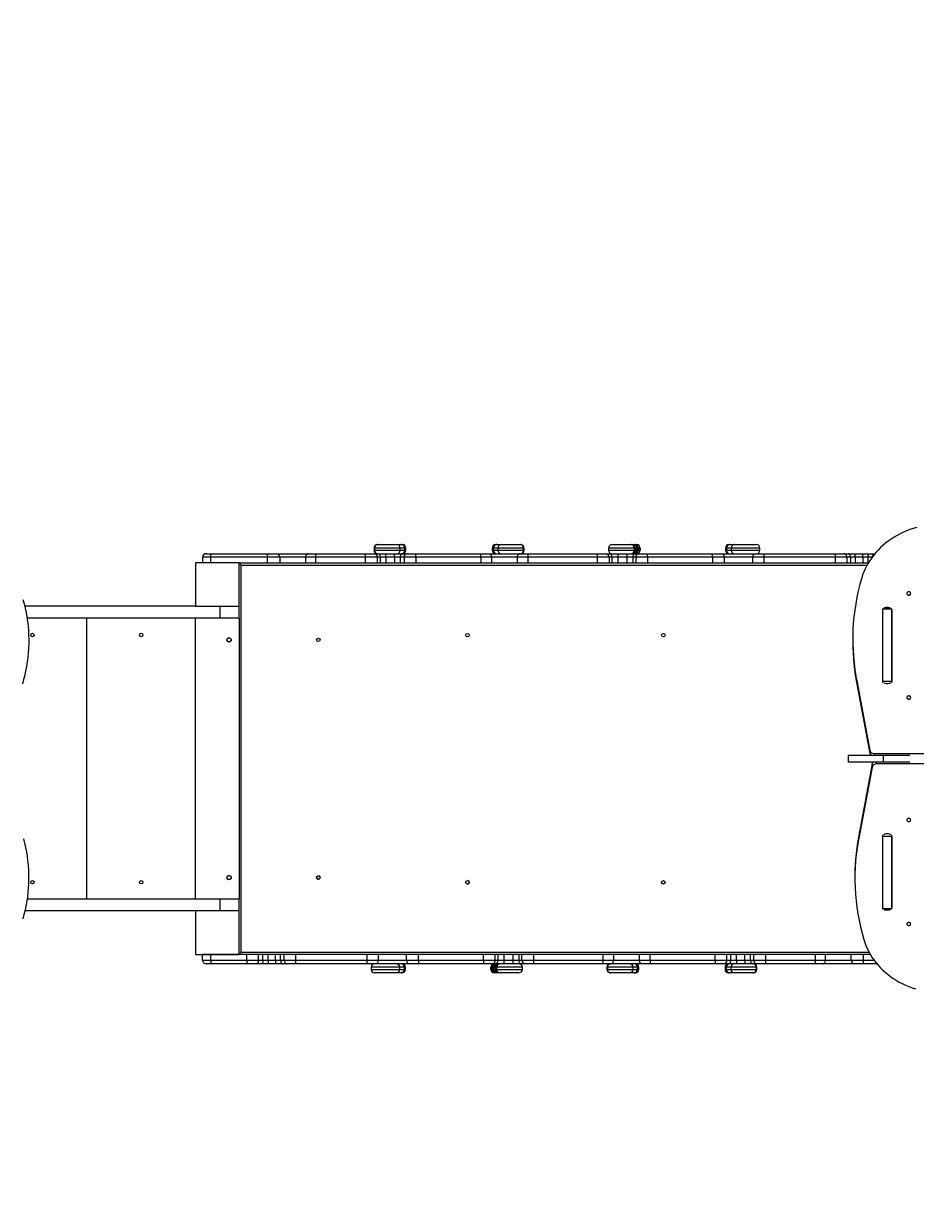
# Model space of a CAD drawing. Header units: millimetres. Extents: x -5586 to 6141, y -6299 to 6900.
# Drawn here: x 974 to 3023, y -634 to 2072 of the extents above; entities that cross this region are included whole.
import ezdxf

# ---------------------------------------------------------------- set-up
doc = ezdxf.new("R2010")
doc.units = ezdxf.units.MM
for name, color, linetype in [('DIKOM_ОБЪЕКТ', 7, 'Continuous'), ('DIKOM_РАЗМЕР_ЗОНА', 7, 'Continuous'), ('DIKOM_РАЗМЕР_ОБЪЕКТА', 7, 'Continuous')]:
    doc.layers.add(name, color=color, linetype=linetype)
doc.styles.add('style1', font='arial.ttf', dxfattribs={"width": 0.8})
doc.dimstyles.new('1-50', dxfattribs={"dimtxt": 300, "dimasz": 200, "dimexe": 100, "dimexo": 0, "dimgap": 100, "dimtad": 1, "dimtxsty": 'style1', "dimcen": 200, "dimclrd": 7, "dimclre": 7, "dimclrt": 7, "dimadec": 1, "dimazin": 2, "dimtfac": 1, "dimtmove": 0, "dimatfit": 2, "dimfxl": 0, "dimlwd": 25, "dimlwe": 18, "dimarcsym": 0})

# ---------------------------------------------------------------- blocks, each defined once
blk = doc.blocks.new('*D10')
at = {"layer": 'Defpoints', "color": 0, "transparency": 16777216}
for p in [(-4111.8, 3.2), (3830.2, 3.2), (3830.2, -4360.6)]:
    blk.add_point(p, dxfattribs=at)
at = {"layer": 'DIKOM_РАЗМЕР_ОБЪЕКТА', "color": 7, "lineweight": 18, "transparency": 16777216}
for p, q in [((-4111.8, 3.2), (-4111.8, -4460.6)), ((3830.2, 3.2), (3830.2, -4460.6))]:
    blk.add_line(p, q, dxfattribs=at)
at = {"layer": 'DIKOM_РАЗМЕР_ОБЪЕКТА', "color": 7, "lineweight": 25, "transparency": 16777216}
blk.add_line((-3911.8, -4360.6), (3630.2, -4360.6), dxfattribs=at)
at = {"layer": 'DIKOM_РАЗМЕР_ОБЪЕКТА', "color": 7, "transparency": 16777216}
for points in [[(-3911.8, -4327.3), (-3911.8, -4394), (-4111.8, -4360.6)], [(3630.2, -4327.3), (3630.2, -4394), (3830.2, -4360.6)]]:
    blk.add_solid(points, dxfattribs=at)
at = {"layer": 'DIKOM_РАЗМЕР_ОБЪЕКТА', "color": 7, "transparency": 16777216, "insert": (-132, -4107.4), "char_height": 300, "attachment_point": 5, "style": 'style1'}
blk.add_mtext('8000', dxfattribs=at)
blk = doc.blocks.new('*D11')
at = {"layer": 'Defpoints', "color": 0, "transparency": 16777216}
for p in [(3404.2, 5400.3), (172.9, -3239), (4643.4, -3239)]:
    blk.add_point(p, dxfattribs=at)
at = {"layer": 'DIKOM_РАЗМЕР_ОБЪЕКТА', "color": 7, "lineweight": 18, "transparency": 16777216}
for p, q in [((3404.2, 5400.3), (4743.4, 5400.3)), ((172.9, -3239), (4743.4, -3239))]:
    blk.add_line(p, q, dxfattribs=at)
at = {"layer": 'DIKOM_РАЗМЕР_ОБЪЕКТА', "color": 7, "lineweight": 25, "transparency": 16777216}
blk.add_line((4643.4, 5200.3), (4643.4, -3039), dxfattribs=at)
at = {"layer": 'DIKOM_РАЗМЕР_ОБЪЕКТА', "color": 7, "transparency": 16777216}
for points in [[(4610.1, 5200.3), (4676.7, 5200.3), (4643.4, 5400.3)], [(4610.1, -3039), (4676.7, -3039), (4643.4, -3239)]]:
    blk.add_solid(points, dxfattribs=at)
at = {"layer": 'DIKOM_РАЗМЕР_ОБЪЕКТА', "color": 7, "transparency": 16777216, "insert": (4390.2, 1623.5), "char_height": 300, "attachment_point": 5, "rotation": 90, "style": 'style1'}
blk.add_mtext('8700', dxfattribs=at)
blk = doc.blocks.new('*D12')
at = {"layer": 'Defpoints', "color": 0, "transparency": 16777216}
for p in [(2508.4, 6900.3), (86.4, -5236.5), (6041.4, -5236.5)]:
    blk.add_point(p, dxfattribs=at)
at = {"layer": 'DIKOM_РАЗМЕР_ЗОНА', "color": 7, "lineweight": 18, "transparency": 16777216}
for p, q in [((2508.4, 6900.3), (6141.4, 6900.3)), ((86.4, -5236.5), (6141.4, -5236.5))]:
    blk.add_line(p, q, dxfattribs=at)
at = {"layer": 'DIKOM_РАЗМЕР_ЗОНА', "color": 7, "lineweight": 25, "transparency": 16777216}
blk.add_line((6041.4, 6700.3), (6041.4, -5036.5), dxfattribs=at)
at = {"layer": 'DIKOM_РАЗМЕР_ЗОНА', "color": 7, "transparency": 16777216}
for points in [[(6008.1, 6700.3), (6074.7, 6700.3), (6041.4, 6900.3)], [(6008.1, -5036.5), (6074.7, -5036.5), (6041.4, -5236.5)]]:
    blk.add_solid(points, dxfattribs=at)
at = {"layer": 'DIKOM_РАЗМЕР_ЗОНА', "color": 7, "transparency": 16777216, "insert": (5788.2, 1525.5), "char_height": 300, "attachment_point": 5, "rotation": 90, "style": 'style1'}
blk.add_mtext('12200', dxfattribs=at)
blk = doc.blocks.new('*D13')
at = {"layer": 'Defpoints', "color": 0, "transparency": 16777216}
for p in [(-5585.6, -148.5), (5332.6, -2578.3), (5332.6, -6199)]:
    blk.add_point(p, dxfattribs=at)
at = {"layer": 'DIKOM_РАЗМЕР_ЗОНА', "color": 7, "lineweight": 18, "transparency": 16777216}
for p, q in [((-5585.6, -148.5), (-5585.6, -6299)), ((5332.6, -2578.3), (5332.6, -6299))]:
    blk.add_line(p, q, dxfattribs=at)
at = {"layer": 'DIKOM_РАЗМЕР_ЗОНА', "color": 7, "lineweight": 25, "transparency": 16777216}
blk.add_line((-5385.6, -6199), (5132.6, -6199), dxfattribs=at)
at = {"layer": 'DIKOM_РАЗМЕР_ЗОНА', "color": 7, "transparency": 16777216}
for points in [[(-5385.6, -6165.6), (-5385.6, -6232.3), (-5585.6, -6199)], [(5132.6, -6165.6), (5132.6, -6232.3), (5332.6, -6199)]]:
    blk.add_solid(points, dxfattribs=at)
at = {"layer": 'DIKOM_РАЗМЕР_ЗОНА', "color": 7, "transparency": 16777216, "insert": (160.9, -5945.8), "char_height": 300, "attachment_point": 5, "style": 'style1'}
blk.add_mtext('11000', dxfattribs=at)

msp = doc.modelspace()

# ---------------------------------------------------------------- linework, layer by layer
at = {"layer": 'DIKOM_ОБЪЕКТ', "color": 7, "linetype": 'Continuous', "lineweight": 15}
for p, q in [((1779.259, 866.777), (1779.259, 861.777)), ((1780.351, 866.777), (1779.259, 866.777)), ((1780.308, 866.777), (1780.308, 861.777)), ((1839.29, 866.777), (1780.308, 866.777)), ((1787.259, 874.777), (1788.06, 874.777)), ((1788.06, 874.777), (1788.308, 874.777)), ((1788.308, 874.777), (1831.295, 874.777)), ((1831.295, 874.777), (1841.743, 874.777)), ((1839.29, 861.777), (1839.29, 866.777)), ((1849.738, 866.777), (1839.29, 866.777)), ((1841.743, 874.777), (1841.756, 874.777)), ((1841.743, 874.777), (1842.509, 874.777)), ((1842.509, 874.777), (1843.392, 874.777)), ((1843.392, 874.777), (1844.557, 874.777)), ((1844.557, 874.777), (1844.572, 874.777)), ((1849.738, 861.777), (1849.738, 866.777)), ((1849.756, 866.777), (1849.738, 866.777)), ((1849.756, 861.777), (1849.756, 866.777)), ((1850.184, 866.777), (1849.756, 866.777)), ((1850.184, 861.777), (1850.184, 866.777)), ((1851.387, 866.777), (1850.184, 866.777)), ((1851.387, 861.777), (1851.387, 866.777)), ((1852.552, 866.777), (1851.387, 866.777)), ((1852.552, 861.777), (1852.552, 866.777)), ((1852.572, 866.777), (1852.552, 866.777)), ((1852.572, 861.777), (1852.572, 866.777)), ((2050.634, 866.777), (2050.634, 861.777)), ((2050.654, 866.777), (2050.634, 866.777)), ((2051.819, 866.777), (2050.654, 866.777)), ((2050.654, 866.777), (2050.654, 861.777)), ((2053.022, 866.777), (2051.819, 866.777)), ((2051.819, 866.777), (2051.819, 861.777)), ((2053.022, 866.777), (2053.022, 861.777)), ((2053.45, 866.777), (2053.022, 866.777)), ((2053.45, 866.777), (2053.45, 861.777)), ((2053.468, 866.777), (2053.45, 866.777)), ((2063.916, 866.777), (2053.468, 866.777)), ((2053.468, 866.777), (2053.468, 861.777)), ((2058.634, 874.777), (2058.649, 874.777)), ((2058.649, 874.777), (2059.814, 874.777)), ((2059.814, 874.777), (2060.697, 874.777)), ((2060.697, 874.777), (2061.45, 874.777)), ((2061.45, 874.777), (2061.463, 874.777)), ((2061.463, 874.777), (2071.911, 874.777)), ((2063.916, 866.777), (2063.916, 861.777)), ((2122.898, 866.777), (2063.916, 866.777)), ((2071.911, 874.777), (2114.898, 874.777)), ((2114.898, 874.777), (2115.146, 874.777)), ((2115.146, 874.777), (2115.947, 874.777)), ((2123.947, 866.777), (2122.855, 866.777)), ((2122.898, 861.777), (2122.898, 866.777)), ((2123.947, 861.777), (2123.947, 866.777)), ((2318.244, 866.777), (2318.244, 861.777)), ((2377.239, 866.777), (2318.244, 866.777)), ((2326.244, 874.777), (2369.241, 874.777)), ((2369.241, 874.777), (2371.58, 874.777)), ((2371.58, 874.777), (2375.19, 874.777)), ((2375.19, 874.777), (2378.079, 874.777)), ((2377.239, 866.777), (2377.239, 861.777)), ((2379.579, 866.777), (2377.239, 866.777)), ((2378.079, 874.777), (2379.213, 874.777)), ((2379.213, 874.777), (2382.871, 874.777)), ((2379.579, 866.777), (2379.579, 861.777)), ((2382.776, 866.777), (2379.579, 866.777)), ((2382.776, 866.777), (2382.776, 861.777)), ((2385.665, 866.777), (2382.776, 866.777)), ((2382.871, 874.777), (2382.875, 874.777)), ((2385.665, 866.777), (2385.665, 861.777)), ((2387.212, 866.777), (2385.665, 866.777)), ((2387.212, 866.777), (2387.212, 861.777)), ((2390.87, 866.777), (2387.212, 866.777)), ((2390.87, 866.777), (2390.87, 861.777)), ((2390.875, 866.777), (2390.87, 866.777)), ((2390.875, 861.777), (2390.875, 866.777)), ((2587.028, 866.777), (2587.028, 861.777)), ((2587.068, 866.777), (2587.028, 866.777)), ((2587.068, 866.777), (2587.068, 861.777)), ((2588.955, 866.777), (2587.068, 866.777)), ((2588.955, 866.777), (2588.955, 861.777)), ((2588.996, 866.777), (2588.955, 866.777)), ((2599.965, 866.777), (2588.996, 866.777)), ((2588.996, 866.777), (2588.996, 861.777)), ((2595.027, 874.777), (2595.057, 874.777)), ((2595.057, 874.777), (2596.955, 874.777)), ((2596.955, 874.777), (2596.985, 874.777)), ((2596.985, 874.777), (2607.954, 874.777)), ((2599.965, 866.777), (2599.965, 861.777)), ((2665.92, 866.777), (2599.965, 866.777)), ((2607.954, 874.777), (2657.92, 874.777)), ((2665.92, 861.777), (2665.92, 866.777)), ((1403.648, 845.777), (1385.186, 845.777)), ((1385.186, 845.777), (1385.186, 833.011)), ((1393.186, 853.777), (1404.263, 853.777)), ((1534.033, 845.777), (1403.648, 845.777)), ((1403.648, 845.777), (1403.648, 833.011)), ((1404.263, 853.777), (1534.648, 853.777)), ((1562.483, 845.777), (1534.033, 845.777)), ((1534.033, 845.777), (1534.033, 832.777)), ((1534.648, 853.777), (1555.512, 853.777)), ((1555.512, 853.777), (1628.372, 853.777)), ((1562.483, 845.777), (1562.483, 832.777)), ((1621.788, 845.777), (1562.483, 845.777)), ((1644.975, 845.777), (1621.788, 845.777)), ((1621.788, 845.777), (1621.788, 832.777)), ((1628.372, 853.777), (1645.376, 853.777)), ((1758.789, 845.777), (1644.975, 845.777)), ((1644.975, 845.777), (1644.975, 832.777)), ((1645.376, 853.777), (1759.19, 853.777)), ((1786.606, 845.777), (1758.789, 845.777)), ((1758.789, 845.777), (1758.789, 832.777)), ((1759.19, 853.777), (1779.589, 853.777)), ((1779.259, 861.777), (1780.351, 861.777)), ((1779.589, 853.777), (1788.296, 853.777)), ((1780.308, 861.777), (1839.29, 861.777)), ((1786.606, 845.777), (1786.606, 832.777)), ((1793.693, 845.777), (1786.606, 845.777)), ((1788.296, 853.777), (1806.403, 853.777)), ((1793.693, 845.777), (1793.693, 832.777)), ((1806.626, 845.777), (1793.693, 845.777)), ((1806.403, 853.777), (1826.006, 853.777)), ((1806.626, 845.777), (1806.626, 832.777)), ((1826.23, 845.777), (1806.626, 845.777)), ((1826.006, 853.777), (1844.494, 853.777)), ((1839.436, 845.777), (1826.23, 845.777)), ((1826.23, 845.777), (1826.23, 832.777)), ((1839.29, 861.777), (1849.738, 861.777)), ((1848.174, 845.777), (1839.436, 845.777)), ((1839.436, 845.777), (1839.436, 832.777)), ((1844.494, 853.777), (1855.23, 853.777)), ((1875.491, 845.777), (1848.174, 845.777)), ((1848.174, 845.777), (1848.174, 832.777)), ((1849.738, 861.777), (1849.756, 861.777)), ((1849.756, 861.777), (1850.184, 861.777)), ((1850.184, 861.777), (1851.387, 861.777)), ((1851.387, 861.777), (1852.552, 861.777)), ((1852.552, 861.777), (1852.572, 861.777)), ((1855.23, 853.777), (1875.263, 853.777)), ((1875.263, 853.777), (2024.641, 853.777)), ((1875.491, 845.777), (1875.491, 832.777)), ((2024.87, 845.777), (1875.491, 845.777)), ((2024.641, 853.777), (2042.57, 853.777)), ((2024.87, 845.777), (2024.87, 832.777)), ((2049.318, 845.777), (2024.87, 845.777)), ((2042.57, 853.777), (2115.118, 853.777)), ((2049.318, 845.777), (2049.318, 832.777)), ((2108.369, 845.777), (2049.318, 845.777)), ((2050.634, 861.777), (2050.654, 861.777)), ((2050.654, 861.777), (2051.819, 861.777)), ((2051.819, 861.777), (2053.022, 861.777)), ((2053.022, 861.777), (2053.45, 861.777)), ((2053.45, 861.777), (2053.468, 861.777)), ((2053.468, 861.777), (2063.916, 861.777)), ((2063.916, 861.777), (2122.898, 861.777)), ((2132.865, 845.777), (2108.369, 845.777)), ((2108.369, 845.777), (2108.369, 832.777)), ((2115.118, 853.777), (2133.082, 853.777)), ((2122.855, 861.777), (2123.947, 861.777)), ((2292.241, 845.777), (2132.865, 845.777)), ((2132.865, 845.777), (2132.865, 832.777)), ((2133.082, 853.777), (2292.458, 853.777)), ((2319.295, 845.777), (2292.241, 845.777)), ((2292.241, 845.777), (2292.241, 832.777)), ((2292.458, 853.777), (2312.297, 853.777)), ((2312.297, 853.777), (2320.088, 853.777)), ((2318.244, 861.777), (2377.239, 861.777)), ((2319.295, 845.777), (2319.295, 832.777)), ((2325.636, 845.777), (2319.295, 845.777)), ((2320.088, 853.777), (2339.507, 853.777)), ((2325.636, 845.777), (2325.636, 832.777)), ((2339.507, 845.777), (2325.636, 845.777)), ((2339.507, 853.777), (2339.507, 845.777)), ((2339.507, 853.777), (2360.313, 853.777)), ((2339.507, 845.777), (2339.507, 832.777)), ((2360.313, 845.777), (2339.507, 845.777)), ((2360.313, 853.777), (2360.313, 845.777)), ((2360.313, 853.777), (2379.731, 853.777)), ((2374.183, 845.777), (2360.313, 845.777)), ((2360.313, 845.777), (2360.313, 832.777)), ((2380.518, 845.777), (2374.183, 845.777)), ((2374.183, 845.777), (2374.183, 832.777)), ((2377.239, 861.777), (2379.579, 861.777)), ((2379.579, 861.777), (2382.776, 861.777)), ((2379.731, 853.777), (2387.513, 853.777)), ((2407.557, 845.777), (2380.518, 845.777)), ((2380.518, 845.777), (2380.518, 832.777)), ((2382.776, 861.777), (2385.665, 861.777)), ((2385.665, 861.777), (2387.212, 861.777)), ((2387.212, 861.777), (2390.87, 861.777)), ((2387.513, 853.777), (2407.343, 853.777)), ((2390.87, 861.777), (2390.875, 861.777)), ((2407.343, 853.777), (2556.533, 853.777)), ((2407.557, 845.777), (2407.557, 832.777)), ((2556.747, 845.777), (2407.557, 845.777)), ((2556.533, 853.777), (2576.667, 853.777)), ((2556.747, 845.777), (2556.747, 832.777)), ((2584.203, 845.777), (2556.747, 845.777)), ((2576.667, 853.777), (2656.502, 853.777)), ((2584.203, 845.777), (2584.203, 832.777)), ((2649.185, 845.777), (2584.203, 845.777)), ((2587.028, 861.777), (2587.068, 861.777)), ((2587.068, 861.777), (2588.955, 861.777)), ((2588.955, 861.777), (2588.996, 861.777)), ((2588.996, 861.777), (2599.965, 861.777)), ((2599.965, 861.777), (2665.92, 861.777)), ((2675.18, 845.777), (2649.185, 845.777)), ((2649.185, 845.777), (2649.185, 832.777)), ((2656.502, 853.777), (2675.565, 853.777)), ((2838.723, 845.777), (2675.18, 845.777)), ((2675.18, 845.777), (2675.18, 832.777)), ((2675.565, 853.777), (2839.108, 853.777)), ((2865.558, 845.777), (2838.723, 845.777)), ((2838.723, 845.777), (2838.723, 832.777)), ((2839.108, 853.777), (2858.787, 853.777)), ((2858.787, 853.777), (2869.052, 853.777)), ((2865.558, 845.777), (2865.558, 832.777)), ((2873.913, 845.777), (2865.558, 845.777)), ((2869.052, 853.777), (2885.005, 853.777)), ((2873.913, 845.777), (2873.913, 832.777)), ((2885.308, 845.777), (2873.913, 845.777)), ((2885.005, 853.777), (2902.306, 853.777)), ((2885.308, 845.777), (2885.308, 832.777)), ((2902.609, 845.777), (2885.308, 845.777)), ((2902.306, 853.777), (2918.648, 853.777)), ((2914.282, 845.777), (2902.609, 845.777)), ((2902.609, 845.777), (2902.609, 832.777)), ((2914.282, 845.777), (2914.282, 832.777)), ((2923.702, 845.777), (2914.282, 845.777)), ((2918.648, 853.777), (2929.985, 853.777)), ((1369.186, 833.011), (1369.186, 733.011)), ((1469.186, 833.011), (1369.186, 833.011)), ((1469.186, 733.011), (1469.186, 833.011)), ((1469.186, 832.777), (1534.033, 832.777)), ((1474.186, -62.223), (1474.186, 827.777)), ((1474.186, 827.777), (2912.201, 827.777)), ((1534.033, 832.777), (1562.483, 832.777)), ((1562.483, 832.777), (1621.788, 832.777)), ((1621.788, 832.777), (1644.975, 832.777)), ((1644.975, 832.777), (1758.789, 832.777)), ((1758.789, 832.777), (1786.606, 832.777)), ((1786.606, 832.777), (1793.693, 832.777)), ((1793.693, 832.777), (1806.626, 832.777)), ((1806.626, 832.777), (1826.23, 832.777)), ((1826.23, 832.777), (1839.436, 832.777)), ((1839.436, 832.777), (1848.174, 832.777)), ((1848.174, 832.777), (1875.491, 832.777)), ((1875.491, 832.777), (2024.87, 832.777)), ((2024.87, 832.777), (2049.318, 832.777)), ((2049.318, 832.777), (2108.369, 832.777)), ((2108.369, 832.777), (2132.865, 832.777)), ((2132.865, 832.777), (2292.241, 832.777)), ((2292.241, 832.777), (2319.295, 832.777)), ((2319.295, 832.777), (2325.636, 832.777)), ((2325.636, 832.777), (2339.507, 832.777)), ((2339.507, 832.777), (2360.313, 832.777)), ((2360.313, 832.777), (2374.183, 832.777)), ((2374.183, 832.777), (2380.518, 832.777)), ((2380.518, 832.777), (2407.557, 832.777)), ((2407.557, 832.777), (2556.747, 832.777)), ((2556.747, 832.777), (2584.203, 832.777)), ((2584.203, 832.777), (2649.185, 832.777)), ((2649.185, 832.777), (2675.18, 832.777)), ((2675.18, 832.777), (2838.723, 832.777)), ((2838.723, 832.777), (2865.558, 832.777)), ((2865.558, 832.777), (2873.913, 832.777)), ((2873.913, 832.777), (2885.308, 832.777)), ((2885.308, 832.777), (2902.609, 832.777)), ((2902.609, 832.777), (2914.282, 832.777)), ((2914.282, 832.777), (2915.06, 832.777)), ((1369.186, 733.011), (976.622, 733.011)), ((1369.186, 733.011), (1469.186, 733.011)), ((1425.417, 706.011), (1425.417, 733.011)), ((1469.186, 706.011), (1469.186, 733.011)), ((1425.417, 706.011), (981.829, 706.011)), ((1119.183, 60.011), (1119.183, 706.011)), ((1369.183, 60.011), (1369.183, 706.011)), ((1369.186, 60.011), (1369.186, 706.011)), ((1469.186, 706.011), (1425.417, 706.011)), ((1469.186, 706.011), (1469.186, 60.011)), ((2947.436, 722.352), (2947.436, 563.436)), ((2948.186, 727.182), (2948.186, 728.252)), ((2948.186, 727.182), (2969.186, 727.182)), ((2948.186, 560.79), (2948.186, 727.182)), ((2966.275, 728.294), (2951.097, 728.294)), ((2960.936, 730.146), (2956.436, 730.146)), ((2956.436, 730.146), (2956.436, 728.294)), ((2960.936, 730.146), (2960.936, 728.294)), ((2969.186, 727.182), (2969.186, 728.252)), ((2969.186, 560.79), (2969.186, 727.182)), ((2969.186, 716.906), (2969.618, 716.906)), ((2969.936, 563.436), (2969.936, 722.352)), ((2879.361, 657.961), (2879.361, 650.461)), ((2889.719, 557.847), (2919.013, 402.069)), ((2889.719, 557.847), (2889.719, 550.347)), ((2889.719, 550.347), (2919.013, 394.569)), ((2948.186, 560.79), (2969.186, 560.79)), ((2948.186, 557.536), (2948.186, 560.79)), ((2956.436, 555.642), (2960.936, 555.642)), ((2969.186, 557.536), (2969.186, 560.79)), ((2868.914, 390.283), (2868.914, 375.283)), ((2950.089, 390.283), (2868.914, 390.283)), ((2919.013, 402.069), (2919.013, 394.569)), ((2928.883, 394.8), (3510.343, 394.802)), ((2928.883, 394.8), (2928.883, 390.283)), ((2950.089, 375.283), (2950.089, 390.283)), ((3010.473, 390.283), (2950.089, 390.283)), ((2950.089, 375.283), (2868.914, 375.283)), ((2923.972, 371.004), (2894.679, 215.228)), ((2923.972, 363.504), (2894.679, 207.728)), ((2923.972, 363.504), (2923.972, 371.004)), ((2933.842, 370.772), (2933.842, 375.283)), ((3053.067, 370.772), (2933.842, 370.772)), ((3010.419, 375.283), (2950.089, 375.283)), ((2894.679, 207.728), (2894.679, 215.228)), ((2947.436, 202.139), (2947.436, 43.223)), ((2948.186, 205.128), (2948.186, 208.183)), ((2948.186, 205.128), (2969.186, 205.128)), ((2948.186, 38.396), (2948.186, 205.128)), ((2960.936, 209.933), (2956.436, 209.933)), ((2969.186, 205.128), (2969.186, 208.183)), ((2969.186, 38.396), (2969.186, 205.128)), ((2969.936, 43.223), (2969.936, 202.139)), ((2884.321, 115.114), (2884.321, 107.614)), ((1425.417, 60.011), (981.782, 60.011)), ((1425.417, 33.011), (1425.417, 60.011)), ((1469.186, 60.011), (1425.417, 60.011)), ((1469.186, 33.011), (1469.186, 60.011)), ((1369.186, 33.011), (976.718, 33.011)), ((1369.186, 33.011), (1369.186, -66.989)), ((1469.186, 33.011), (1369.186, 33.011)), ((1469.186, -66.989), (1469.186, 33.011)), ((2948.186, 38.396), (2969.186, 38.396)), ((2948.186, 37.326), (2948.186, 38.396)), ((2951.097, 37.284), (2966.275, 37.284)), ((2956.436, 35.429), (2956.436, 37.284)), ((2956.436, 35.429), (2960.936, 35.429)), ((2960.936, 35.429), (2960.936, 37.284)), ((2969.619, 48.672), (2969.186, 48.672)), ((2969.186, 37.326), (2969.186, 38.396)), ((1369.186, -66.989), (1469.186, -66.989)), ((1385.186, -80.223), (1385.186, -67.223)), ((1404.035, -67.223), (1385.186, -67.223)), ((1385.186, -80.223), (1404.035, -80.223)), ((1404.035, -80.223), (1404.035, -67.223)), ((1487.011, -67.223), (1404.035, -67.223)), ((1404.035, -80.223), (1487.011, -80.223)), ((1469.186, -66.989), (1469.186, -67.223)), ((2917.173, -62.223), (1474.186, -62.223)), ((1487.011, -80.223), (1487.011, -67.223)), ((1513.871, -67.223), (1487.011, -67.223)), ((1487.011, -80.223), (1513.871, -80.223)), ((1513.871, -80.223), (1513.871, -67.223)), ((1524.09, -67.223), (1513.871, -67.223)), ((1513.871, -80.223), (1524.09, -80.223)), ((1524.09, -80.223), (1524.09, -67.223)), ((1535.763, -67.223), (1524.09, -67.223)), ((1524.09, -80.223), (1535.763, -80.223)), ((1535.763, -80.223), (1535.763, -67.223)), ((1553.064, -67.223), (1535.763, -67.223)), ((1535.763, -80.223), (1553.064, -80.223)), ((1553.064, -80.223), (1553.064, -67.223)), ((1564.459, -67.223), (1553.064, -67.223)), ((1553.064, -80.223), (1564.459, -80.223)), ((1564.459, -80.223), (1564.459, -67.223)), ((1572.814, -67.223), (1564.459, -67.223)), ((1564.459, -80.223), (1572.814, -80.223)), ((1572.814, -80.223), (1572.814, -67.223)), ((1599.649, -67.223), (1572.814, -67.223)), ((1572.814, -80.223), (1599.649, -80.223)), ((1599.649, -80.223), (1599.649, -67.223)), ((1763.192, -67.223), (1599.649, -67.223)), ((1599.649, -80.223), (1763.192, -80.223)), ((1763.192, -80.223), (1763.192, -67.223)), ((1789.187, -67.223), (1763.192, -67.223)), ((1763.192, -80.223), (1789.187, -80.223)), ((1789.187, -80.223), (1789.187, -67.223)), ((1854.169, -67.223), (1789.187, -67.223)), ((1789.187, -80.223), (1854.169, -80.223)), ((1854.169, -80.223), (1854.169, -67.223)), ((1881.625, -67.223), (1854.169, -67.223)), ((1854.169, -80.223), (1881.625, -80.223)), ((1881.625, -80.223), (1881.625, -67.223)), ((2030.815, -67.223), (1881.625, -67.223)), ((1881.625, -80.223), (2030.815, -80.223)), ((2030.815, -80.223), (2030.815, -67.223)), ((2057.854, -67.223), (2030.815, -67.223)), ((2030.815, -80.223), (2057.854, -80.223)), ((2057.854, -80.223), (2057.854, -67.223)), ((2064.189, -67.223), (2057.854, -67.223)), ((2057.854, -80.223), (2064.189, -80.223)), ((2064.189, -80.223), (2064.189, -67.223)), ((2078.059, -67.223), (2064.189, -67.223)), ((2064.189, -80.223), (2078.059, -80.223)), ((2078.059, -80.223), (2078.059, -67.223)), ((2098.865, -67.223), (2078.059, -67.223)), ((2078.059, -88.223), (2078.059, -80.223)), ((2078.059, -80.223), (2098.865, -80.223)), ((2098.865, -80.223), (2098.865, -67.223)), ((2112.735, -67.223), (2098.865, -67.223)), ((2098.865, -88.223), (2098.865, -80.223)), ((2098.865, -80.223), (2112.735, -80.223)), ((2112.735, -80.223), (2112.735, -67.223)), ((2119.077, -67.223), (2112.735, -67.223)), ((2112.735, -80.223), (2119.077, -80.223)), ((2119.077, -80.223), (2119.077, -67.223)), ((2146.131, -67.223), (2119.077, -67.223)), ((2119.077, -80.223), (2146.131, -80.223)), ((2146.131, -80.223), (2146.131, -67.223)), ((2305.507, -67.223), (2146.131, -67.223)), ((2146.131, -80.223), (2305.507, -80.223)), ((2305.507, -80.223), (2305.507, -67.223)), ((2330.003, -67.223), (2305.507, -67.223)), ((2305.507, -80.223), (2330.003, -80.223)), ((2330.003, -80.223), (2330.003, -67.223)), ((2389.054, -67.223), (2330.003, -67.223)), ((2330.003, -80.223), (2389.054, -80.223)), ((2389.054, -80.223), (2389.054, -67.223)), ((2413.502, -67.223), (2389.054, -67.223)), ((2389.054, -80.223), (2413.502, -80.223)), ((2413.502, -80.223), (2413.502, -67.223)), ((2562.881, -67.223), (2413.502, -67.223)), ((2413.502, -80.223), (2562.881, -80.223)), ((2562.881, -80.223), (2562.881, -67.223)), ((2590.198, -67.223), (2562.881, -67.223)), ((2562.881, -80.223), (2590.198, -80.223)), ((2590.198, -80.223), (2590.198, -67.223)), ((2598.936, -67.223), (2590.198, -67.223)), ((2590.198, -80.223), (2598.936, -80.223)), ((2598.936, -80.223), (2598.936, -67.223)), ((2612.142, -67.223), (2598.936, -67.223)), ((2598.936, -80.223), (2612.142, -80.223)), ((2612.142, -80.223), (2612.142, -67.223)), ((2631.746, -67.223), (2612.142, -67.223)), ((2612.142, -80.223), (2631.746, -80.223)), ((2631.746, -80.223), (2631.746, -67.223)), ((2644.679, -67.223), (2631.746, -67.223)), ((2631.746, -80.223), (2644.679, -80.223)), ((2644.679, -80.223), (2644.679, -67.223)), ((2651.766, -67.223), (2644.679, -67.223)), ((2644.679, -80.223), (2651.766, -80.223)), ((2651.766, -80.223), (2651.766, -67.223)), ((2679.582, -67.223), (2651.766, -67.223)), ((2651.766, -80.223), (2679.582, -80.223)), ((2679.582, -80.223), (2679.582, -67.223)), ((2793.397, -67.223), (2679.582, -67.223)), ((2679.582, -80.223), (2793.397, -80.223)), ((2793.397, -80.223), (2793.397, -67.223)), ((2816.583, -67.223), (2793.397, -67.223)), ((2793.397, -80.223), (2816.583, -80.223)), ((2816.583, -80.223), (2816.583, -67.223)), ((2875.888, -67.223), (2816.583, -67.223)), ((2816.583, -80.223), (2875.888, -80.223)), ((2875.888, -80.223), (2875.888, -67.223)), ((2904.339, -67.223), (2875.888, -67.223)), ((2875.888, -80.223), (2904.339, -80.223)), ((2904.339, -80.223), (2904.339, -67.223)), ((2920.033, -67.223), (2904.339, -67.223)), ((2904.339, -80.223), (2928.677, -80.223)), ((1404.495, -88.223), (1393.186, -88.223)), ((1487.472, -88.223), (1404.495, -88.223)), ((1507.169, -88.223), (1487.472, -88.223)), ((1519.724, -88.223), (1507.169, -88.223)), ((1536.066, -88.223), (1519.724, -88.223)), ((1553.367, -88.223), (1536.066, -88.223)), ((1569.32, -88.223), (1553.367, -88.223)), ((1579.585, -88.223), (1569.32, -88.223)), ((1599.264, -88.223), (1579.585, -88.223)), ((1762.807, -88.223), (1599.264, -88.223)), ((1781.87, -88.223), (1762.807, -88.223)), ((1772.452, -96.223), (1772.452, -101.223)), ((1838.407, -96.223), (1772.452, -96.223)), ((1772.452, -101.223), (1838.407, -101.223)), ((1861.705, -88.223), (1781.87, -88.223)), ((1838.407, -101.223), (1838.407, -96.223)), ((1849.376, -96.223), (1838.407, -96.223)), ((1838.407, -101.223), (1849.376, -101.223)), ((1849.376, -101.223), (1849.376, -96.223)), ((1849.417, -96.223), (1849.376, -96.223)), ((1849.376, -101.223), (1849.417, -101.223)), ((1849.417, -101.223), (1849.417, -96.223)), ((1851.304, -96.223), (1849.417, -96.223)), ((1849.417, -101.223), (1851.304, -101.223)), ((1851.304, -101.223), (1851.304, -96.223)), ((1851.344, -96.223), (1851.304, -96.223)), ((1851.304, -101.223), (1851.344, -101.223)), ((1851.344, -101.223), (1851.344, -96.223)), ((1881.839, -88.223), (1861.705, -88.223)), ((2031.029, -88.223), (1881.839, -88.223)), ((2050.858, -88.223), (2031.029, -88.223)), ((2047.497, -96.223), (2047.497, -101.223)), ((2047.502, -96.223), (2047.497, -96.223)), ((2047.497, -101.223), (2047.502, -101.223)), ((2051.16, -96.223), (2047.502, -96.223)), ((2047.502, -101.223), (2047.502, -96.223)), ((2047.502, -101.223), (2051.16, -101.223)), ((2058.641, -88.223), (2050.858, -88.223)), ((2052.707, -96.223), (2051.16, -96.223)), ((2051.16, -101.223), (2051.16, -96.223)), ((2051.16, -101.223), (2052.707, -101.223)), ((2055.596, -96.223), (2052.707, -96.223)), ((2052.707, -101.223), (2052.707, -96.223)), ((2052.707, -101.223), (2055.596, -101.223)), ((2058.793, -96.223), (2055.596, -96.223)), ((2055.596, -101.223), (2055.596, -96.223)), ((2055.596, -101.223), (2058.793, -101.223)), ((2078.059, -88.223), (2058.641, -88.223)), ((2061.133, -96.223), (2058.793, -96.223)), ((2058.793, -101.223), (2058.793, -96.223)), ((2058.793, -101.223), (2061.133, -101.223)), ((2061.133, -101.223), (2061.133, -96.223)), ((2120.128, -96.223), (2061.133, -96.223)), ((2061.133, -101.223), (2120.128, -101.223)), ((2098.865, -88.223), (2078.059, -88.223)), ((2118.284, -88.223), (2098.865, -88.223)), ((2126.074, -88.223), (2118.284, -88.223)), ((2120.128, -101.223), (2120.128, -96.223)), ((2145.914, -88.223), (2126.074, -88.223)), ((2305.29, -88.223), (2145.914, -88.223)), ((2323.254, -88.223), (2305.29, -88.223)), ((2314.425, -96.223), (2314.425, -101.223)), ((2315.517, -96.223), (2314.425, -96.223)), ((2315.517, -101.223), (2314.425, -101.223)), ((2315.474, -96.223), (2315.474, -101.223)), ((2374.456, -96.223), (2315.474, -96.223)), ((2315.474, -101.223), (2374.456, -101.223)), ((2395.802, -88.223), (2323.254, -88.223)), ((2374.456, -101.223), (2374.456, -96.223)), ((2384.904, -96.223), (2374.456, -96.223)), ((2374.456, -101.223), (2384.904, -101.223)), ((2384.904, -101.223), (2384.904, -96.223)), ((2384.922, -96.223), (2384.904, -96.223)), ((2384.904, -101.223), (2384.922, -101.223)), ((2384.922, -101.223), (2384.922, -96.223)), ((2385.35, -96.223), (2384.922, -96.223)), ((2384.922, -101.223), (2385.35, -101.223)), ((2385.35, -101.223), (2385.35, -96.223)), ((2386.553, -96.223), (2385.35, -96.223)), ((2385.35, -101.223), (2386.553, -101.223)), ((2386.553, -101.223), (2386.553, -96.223)), ((2387.718, -96.223), (2386.553, -96.223)), ((2386.553, -101.223), (2387.718, -101.223)), ((2387.718, -101.223), (2387.718, -96.223)), ((2387.738, -96.223), (2387.718, -96.223)), ((2387.718, -101.223), (2387.738, -101.223)), ((2387.738, -101.223), (2387.738, -96.223)), ((2413.731, -88.223), (2395.802, -88.223)), ((2563.109, -88.223), (2413.731, -88.223)), ((2583.142, -88.223), (2563.109, -88.223)), ((2593.878, -88.223), (2583.142, -88.223)), ((2585.8, -96.223), (2585.8, -101.223)), ((2585.82, -96.223), (2585.8, -96.223)), ((2585.8, -101.223), (2585.82, -101.223)), ((2586.985, -96.223), (2585.82, -96.223)), ((2585.82, -96.223), (2585.82, -101.223)), ((2585.82, -101.223), (2586.985, -101.223)), ((2588.188, -96.223), (2586.985, -96.223)), ((2586.985, -96.223), (2586.985, -101.223)), ((2586.985, -101.223), (2588.188, -101.223)), ((2588.188, -96.223), (2588.188, -101.223)), ((2588.616, -96.223), (2588.188, -96.223)), ((2588.188, -101.223), (2588.616, -101.223)), ((2588.616, -96.223), (2588.616, -101.223)), ((2588.634, -96.223), (2588.616, -96.223)), ((2588.634, -101.223), (2588.616, -101.223)), ((2599.082, -96.223), (2588.634, -96.223)), ((2588.634, -96.223), (2588.634, -101.223)), ((2588.634, -101.223), (2599.082, -101.223)), ((2612.366, -88.223), (2593.878, -88.223)), ((2599.082, -96.223), (2599.082, -101.223)), ((2658.064, -96.223), (2599.082, -96.223)), ((2599.082, -101.223), (2658.064, -101.223)), ((2631.969, -88.223), (2612.366, -88.223)), ((2650.076, -88.223), (2631.969, -88.223)), ((2658.783, -88.223), (2650.076, -88.223)), ((2659.113, -96.223), (2658.021, -96.223)), ((2658.021, -101.223), (2659.113, -101.223)), ((2658.064, -101.223), (2658.064, -96.223)), ((2679.182, -88.223), (2658.783, -88.223)), ((2659.113, -101.223), (2659.113, -96.223)), ((2792.996, -88.223), (2679.182, -88.223)), ((2810, -88.223), (2792.996, -88.223)), ((2882.86, -88.223), (2810, -88.223)), ((2903.724, -88.223), (2882.86, -88.223)), ((2934.963, -88.223), (2903.724, -88.223)), ((1830.418, -109.223), (1780.452, -109.223)), ((1841.387, -109.223), (1830.418, -109.223)), ((1841.417, -109.223), (1841.387, -109.223)), ((1843.315, -109.223), (1841.417, -109.223)), ((1843.344, -109.223), (1843.315, -109.223)), ((2055.501, -109.223), (2055.497, -109.223)), ((2059.158, -109.223), (2055.501, -109.223)), ((2060.293, -109.223), (2059.158, -109.223)), ((2063.182, -109.223), (2060.293, -109.223)), ((2066.792, -109.223), (2063.182, -109.223)), ((2069.131, -109.223), (2066.792, -109.223)), ((2112.128, -109.223), (2069.131, -109.223)), ((2323.226, -109.223), (2322.425, -109.223)), ((2323.474, -109.223), (2323.226, -109.223)), ((2366.461, -109.223), (2323.474, -109.223)), ((2376.909, -109.223), (2366.461, -109.223)), ((2376.909, -109.223), (2376.922, -109.223)), ((2377.675, -109.223), (2376.922, -109.223)), ((2378.558, -109.223), (2377.675, -109.223)), ((2379.723, -109.223), (2378.558, -109.223)), ((2379.738, -109.223), (2379.723, -109.223)), ((2593.815, -109.223), (2593.8, -109.223)), ((2594.98, -109.223), (2593.815, -109.223)), ((2595.862, -109.223), (2594.98, -109.223)), ((2596.629, -109.223), (2595.862, -109.223)), ((2596.629, -109.223), (2596.616, -109.223)), ((2607.077, -109.223), (2596.629, -109.223)), ((2650.064, -109.223), (2607.077, -109.223)), ((2650.312, -109.223), (2650.064, -109.223)), ((2650.312, -109.223), (2651.113, -109.223))]:
    msp.add_line(p, q, dxfattribs=at)
at = {"layer": 'DIKOM_ОБЪЕКТ', "color": 7, "linetype": 'Continuous', "lineweight": 15, "flags": 128}
for points in [[(3026.472, 914.126), (3018.56, 911.788), (3010.775, 909.15), (3003.131, 906.218), (2995.643, 902.998), (2988.326, 899.495), (2981.195, 895.718), (2974.262, 891.672), (2967.541, 887.366), (2961.046, 882.808), (2954.788, 878.007), (2948.78, 872.973), (2943.034, 867.714), (2937.56, 862.242), (2932.37, 856.566), (2927.473, 850.698), (2922.879, 844.65), (2918.596, 838.432), (2914.633, 832.057), (2910.998, 825.537), (2907.698, 818.885), (2904.739, 812.114), (2902.127, 805.236), (2899.866, 798.266)], [(1628.372, 853.777), (1627.088, 853.623), (1625.853, 853.168), (1624.715, 852.429), (1623.717, 851.434), (1622.898, 850.222), (1622.29, 848.838), (1621.915, 847.338), (1621.788, 845.777)], [(1788.296, 853.777), (1789.349, 853.623), (1790.362, 853.168), (1791.295, 852.429), (1792.113, 851.434), (1792.784, 850.222), (1793.282, 848.838), (1793.59, 847.338), (1793.693, 845.777)], [(1844.494, 853.777), (1843.507, 853.623), (1842.558, 853.168), (1841.684, 852.429), (1840.917, 851.434), (1840.288, 850.222), (1839.821, 848.838), (1839.533, 847.338), (1839.436, 845.777)], [(2042.57, 853.777), (2043.886, 853.623), (2045.152, 853.168), (2046.319, 852.429), (2047.341, 851.434), (2048.181, 850.222), (2048.804, 848.838), (2049.188, 847.338), (2049.318, 845.777)], [(2115.118, 853.777), (2113.801, 853.623), (2112.535, 853.168), (2111.368, 852.429), (2110.346, 851.434), (2109.506, 850.222), (2108.883, 848.838), (2108.499, 847.338), (2108.369, 845.777)], [(2320.088, 853.777), (2321.171, 853.623), (2322.212, 853.168), (2323.171, 852.429), (2324.011, 851.434), (2324.701, 850.222), (2325.214, 848.838), (2325.53, 847.338), (2325.636, 845.777)], [(2379.731, 853.777), (2378.649, 853.623), (2377.608, 853.168), (2376.648, 852.429), (2375.808, 851.434), (2375.118, 850.222), (2374.605, 848.838), (2374.289, 847.338), (2374.183, 845.777)], [(2865.558, 845.777), (2865.428, 847.338), (2865.042, 848.838), (2864.417, 850.222), (2863.575, 851.434), (2862.549, 852.429), (2861.378, 853.168), (2860.108, 853.623), (2858.787, 853.777)], [(2873.913, 845.777), (2873.819, 847.338), (2873.543, 848.838), (2873.093, 850.222), (2872.489, 851.434), (2871.752, 852.429), (2870.912, 853.168), (2870, 853.623), (2869.052, 853.777)], [(2914.282, 845.777), (2914.366, 847.338), (2914.614, 848.838), (2915.018, 850.222), (2915.561, 851.434), (2916.222, 852.429), (2916.977, 853.168), (2917.796, 853.623), (2918.648, 853.777)], [(1469.186, 832.777), (1469.282, 832.681), (1469.567, 832.396), (1470.029, 831.934), (1470.65, 831.312), (1471.408, 830.555), (1472.273, 829.69), (1473.21, 828.752), (1474.186, 827.777)], [(3012.586, 762.406), (3012.408, 763.479), (3011.888, 764.466), (3011.067, 765.285), (3010.014, 765.872), (3008.812, 766.177), (3007.56, 766.177), (3006.358, 765.872), (3005.305, 765.285), (3004.484, 764.466), (3003.964, 763.479), (3003.786, 762.406), (3003.964, 761.332), (3004.484, 760.345), (3005.305, 759.526), (3006.358, 758.939), (3007.56, 758.634), (3008.812, 758.634), (3010.014, 758.939), (3011.067, 759.526), (3011.888, 760.345), (3012.408, 761.332), (3012.586, 762.406)], [(972.471, 748.906), (975.159, 738.987), (977.548, 728.966), (979.634, 718.855), (981.416, 708.667), (982.892, 698.414), (984.059, 688.108), (984.916, 677.762), (985.462, 667.387), (985.696, 656.997), (985.619, 646.603), (985.23, 636.219), (984.53, 625.857), (983.519, 615.529), (982.199, 605.248), (980.572, 595.025), (978.638, 584.874), (976.402, 574.807), (973.864, 564.834), (971.029, 554.97)], [(3012.586, 523.383), (3012.408, 524.456), (3011.888, 525.443), (3011.067, 526.262), (3010.014, 526.849), (3008.812, 527.154), (3007.56, 527.154), (3006.358, 526.849), (3005.305, 526.262), (3004.484, 525.443), (3003.964, 524.456), (3003.786, 523.383), (3003.964, 522.309), (3004.484, 521.322), (3005.305, 520.503), (3006.358, 519.916), (3007.56, 519.611), (3008.812, 519.611), (3010.014, 519.916), (3011.067, 520.503), (3011.888, 521.322), (3012.408, 522.309), (3012.586, 523.383)], [(3003.786, 242.192), (3003.964, 241.119), (3004.484, 240.132), (3005.305, 239.312), (3006.358, 238.726), (3007.56, 238.42), (3008.812, 238.42), (3010.014, 238.726), (3011.067, 239.312), (3011.888, 240.132), (3012.408, 241.119), (3012.586, 242.192), (3012.408, 243.266), (3011.888, 244.252), (3011.067, 245.072), (3010.014, 245.658), (3008.812, 245.964), (3007.56, 245.964), (3006.358, 245.658), (3005.305, 245.072), (3004.484, 244.252), (3003.964, 243.266), (3003.786, 242.192)], [(973.662, 199.105), (976.188, 189.128), (978.414, 179.056), (980.336, 168.9), (981.952, 158.674), (983.261, 148.389), (984.26, 138.059), (984.948, 127.694), (985.326, 117.308), (985.391, 106.913), (985.144, 96.522), (984.586, 86.147), (983.717, 75.801), (982.538, 65.495), (981.05, 55.243), (979.256, 45.056), (977.157, 34.948), (974.756, 24.929), (972.056, 15.013)], [(3003.786, 3.169), (3003.964, 2.096), (3004.484, 1.109), (3005.305, 0.29), (3006.358, -0.297), (3007.56, -0.602), (3008.812, -0.602), (3010.014, -0.297), (3011.067, 0.29), (3011.888, 1.109), (3012.408, 2.096), (3012.586, 3.169), (3012.408, 4.243), (3011.888, 5.229), (3011.067, 6.049), (3010.014, 6.636), (3008.812, 6.941), (3007.56, 6.941), (3006.358, 6.636), (3005.305, 6.049), (3004.484, 5.229), (3003.964, 4.243), (3003.786, 3.169)], [(2904.826, -32.691), (2907.086, -39.661), (2909.699, -46.539), (2912.658, -53.31), (2915.958, -59.962), (2919.593, -66.482), (2923.555, -72.857), (2927.838, -79.075), (2932.432, -85.123), (2937.329, -90.991), (2942.519, -96.667), (2947.993, -102.139), (2953.739, -107.398), (2959.747, -112.432), (2966.005, -117.233), (2972.501, -121.791), (2979.221, -126.097), (2986.154, -130.143), (2993.286, -133.92), (3000.603, -137.423), (3008.09, -140.643), (3015.734, -143.575), (3023.52, -146.213)], [(1469.186, -67.223), (1469.262, -67.147), (1469.487, -66.922), (1469.856, -66.553), (1470.356, -66.053), (1470.972, -65.437), (1471.686, -64.723), (1472.476, -63.933), (1473.318, -63.091), (1474.186, -62.223)], [(1513.871, -80.223), (1513.742, -81.784), (1513.36, -83.285), (1512.741, -84.668), (1511.908, -85.88), (1510.892, -86.875), (1509.733, -87.614), (1508.476, -88.069), (1507.169, -88.223)], [(1524.09, -80.223), (1524.006, -81.784), (1523.758, -83.285), (1523.354, -84.668), (1522.811, -85.88), (1522.149, -86.875), (1521.395, -87.614), (1520.576, -88.069), (1519.724, -88.223)], [(1564.459, -80.223), (1564.553, -81.784), (1564.829, -83.285), (1565.279, -84.668), (1565.883, -85.88), (1566.62, -86.875), (1567.46, -87.614), (1568.372, -88.069), (1569.32, -88.223)], [(1572.814, -80.223), (1572.944, -81.784), (1573.329, -83.285), (1573.955, -84.668), (1574.797, -85.88), (1575.823, -86.875), (1576.994, -87.614), (1578.264, -88.069), (1579.585, -88.223)], [(2058.641, -88.223), (2059.723, -88.069), (2060.764, -87.614), (2061.723, -86.875), (2062.564, -85.88), (2063.254, -84.668), (2063.767, -83.285), (2064.083, -81.784), (2064.189, -80.223)], [(2118.284, -88.223), (2117.201, -88.069), (2116.16, -87.614), (2115.201, -86.875), (2114.36, -85.88), (2113.671, -84.668), (2113.158, -83.285), (2112.842, -81.784), (2112.735, -80.223)], [(2323.254, -88.223), (2324.57, -88.069), (2325.837, -87.614), (2327.004, -86.875), (2328.026, -85.88), (2328.866, -84.668), (2329.489, -83.285), (2329.873, -81.784), (2330.003, -80.223)], [(2395.802, -88.223), (2394.486, -88.069), (2393.22, -87.614), (2392.053, -86.875), (2391.031, -85.88), (2390.191, -84.668), (2389.568, -83.285), (2389.184, -81.784), (2389.054, -80.223)], [(2593.878, -88.223), (2594.865, -88.069), (2595.814, -87.614), (2596.688, -86.875), (2597.455, -85.88), (2598.084, -84.668), (2598.551, -83.285), (2598.839, -81.784), (2598.936, -80.223)], [(2650.076, -88.223), (2649.023, -88.069), (2648.01, -87.614), (2647.077, -86.875), (2646.259, -85.88), (2645.588, -84.668), (2645.089, -83.285), (2644.782, -81.784), (2644.679, -80.223)], [(2810, -88.223), (2811.284, -88.069), (2812.519, -87.614), (2813.657, -86.875), (2814.655, -85.88), (2815.474, -84.668), (2816.082, -83.285), (2816.457, -81.784), (2816.583, -80.223)]]:
    msp.add_lwpolyline(points, dxfattribs=at)
at = {"layer": 'DIKOM_ОБЪЕКТ', "color": 7, "linetype": 'Continuous', "lineweight": 15}
for centre, radius in [((994.183, 667.011), 4), ((1244.183, 667.011), 4), ((1446.186, 655.777), 5), ((1446.186, 655.777), 4.5), ((1651.186, 655.777), 4), ((1994.186, 666.777), 4), ((2444.186, 666.777), 4), ((1446.186, 109.777), 5), ((1446.186, 109.777), 4.5), ((1651.186, 109.777), 4), ((994.183, 99.011), 4), ((1244.183, 99.011), 4), ((1994.186, 98.777), 4), ((2444.186, 98.777), 4)]:
    msp.add_circle(centre, radius, dxfattribs=at)
for centre, radius, start, end in [((1787.259, 866.777), 8, 90, 180), ((1788.308, 866.777), 8, 90, 180), ((1788.124, 867.101), 7.676, 90.481323, 149.76177), ((1831.293, 866.779), 7.997, 359.982136, 89.983275), ((1841.74, 866.779), 7.997, 359.982136, 89.983275), ((1841.756, 866.777), 8, 0, 90), ((1842.343, 866.936), 7.842, 358.834962, 88.783949), ((1843.39, 866.779), 7.997, 359.982136, 89.983275), ((1844.554, 866.779), 7.997, 359.982136, 89.983275), ((1844.572, 866.777), 8, 0, 90), ((2058.634, 866.777), 8, 90, 180), ((2058.652, 866.779), 7.998, 90.017938, 180.01665), ((2059.816, 866.779), 7.997, 90.016725, 180.017864), ((2060.863, 866.936), 7.842, 91.216051, 181.165038), ((2061.45, 866.777), 8, 90, 180), ((2061.466, 866.779), 7.997, 90.016725, 180.017864), ((2071.914, 866.779), 7.998, 90.017938, 180.01665), ((2114.898, 866.777), 8, 0, 90), ((2115.083, 867.103), 7.674, 30.231094, 89.525813), ((2115.947, 866.777), 8, 0, 90), ((2326.244, 866.777), 8, 90, 180), ((2369.24, 866.778), 7.999, 359.994991, 89.996044), ((2371.579, 866.777), 7.999, 359.996673, 89.996069), ((2374.977, 866.978), 7.801, 358.520205, 88.438821), ((2377.867, 866.979), 7.801, 358.518463, 88.440563), ((2379.213, 866.777), 7.999, 359.996673, 89.996069), ((2382.871, 866.778), 7.999, 359.995701, 89.995333), ((2382.875, 866.777), 8, 0, 90), ((2595.028, 866.777), 8, 90, 180), ((2595.063, 866.782), 7.995, 90.039424, 180.037895), ((2596.955, 866.777), 8, 90, 180), ((2596.99, 866.783), 7.994, 90.037734, 180.041295), ((2607.96, 866.782), 7.995, 90.039424, 180.037895), ((2657.92, 866.777), 8, 0, 90), ((1393.186, 845.777), 8, 90, 180), ((1430.121, 847.765), 26.547, 166.911297, 184.295079), ((1560.514, 847.765), 26.555, 166.914905, 184.293169), ((1554.96, 846.258), 7.539, 356.341727, 85.800155), ((1685.2, 847.772), 40.275, 171.424914, 182.839119), ((1799.015, 847.772), 40.275, 171.424914, 182.839119), ((1787.259, 861.777), 8, 180, 270), ((1779.063, 846.238), 7.557, 356.499222, 86.009451), ((1788.308, 861.777), 8, 180, 270), ((1788.124, 861.452), 7.676, 210.238702, 269.518205), ((1734.93, 847.775), 71.724, 358.403845, 4.800379), ((1754.534, 847.775), 71.724, 358.403845, 4.800379), ((1831.293, 861.774), 7.998, 270.017331, 0.017684), ((1841.74, 861.774), 7.998, 270.017331, 0.017684), ((1841.756, 861.777), 8, 270, 0), ((1842.343, 861.618), 7.842, 271.21667, 1.164847), ((1843.39, 861.774), 7.998, 270.017331, 0.017684), ((1844.554, 861.774), 7.998, 270.017331, 0.017684), ((1844.572, 861.777), 8, 270, 0), ((1855.734, 846.221), 7.573, 93.815115, 183.362351), ((1805.438, 847.776), 70.082, 358.365458, 4.912132), ((1954.708, 847.773), 70.191, 358.370528, 4.907062), ((2058.634, 861.777), 8, 180, 270), ((2058.652, 861.775), 7.998, 179.98353, 269.981455), ((2059.816, 861.774), 7.998, 179.982316, 269.982669), ((2060.863, 861.618), 7.842, 178.835153, 268.78333), ((2061.45, 861.777), 8, 180, 270), ((2061.466, 861.774), 7.998, 179.982316, 269.982669), ((2071.914, 861.775), 7.998, 179.98353, 269.981455), ((2114.898, 861.777), 8, 270, 0), ((2115.083, 861.451), 7.674, 270.474659, 329.768434), ((2115.947, 861.777), 8, 270, 0), ((2206.808, 847.777), 73.97, 175.347239, 181.549205), ((2366.29, 847.774), 74.076, 175.351686, 181.544759), ((2311.76, 846.247), 7.549, 356.431381, 85.920762), ((2326.244, 861.777), 8, 180, 270), ((2369.24, 861.776), 7.999, 270.004563, 0.00483), ((2371.579, 861.777), 8, 270.004537, 0.003147), ((2374.977, 861.575), 7.801, 271.5618, 1.4796), ((2377.867, 861.575), 7.801, 271.560058, 1.481342), ((2379.213, 861.777), 8, 270.004537, 0.003147), ((2388.051, 846.248), 7.549, 94.086325, 183.575077), ((2382.871, 861.776), 7.999, 270.005273, 0.004119), ((2382.875, 861.777), 8, 270, 0), ((2332.826, 847.778), 74.757, 358.466448, 4.602982), ((2482.017, 847.778), 74.757, 358.466448, 4.602982), ((2576.428, 846.002), 7.778, 358.340454, 88.237545), ((2595.028, 861.777), 8, 180, 270), ((2595.063, 861.772), 7.995, 179.962285, 269.959969), ((2596.955, 861.777), 8, 180, 270), ((2596.99, 861.771), 7.994, 179.958885, 269.961659), ((2607.96, 861.772), 7.995, 179.962285, 269.959969), ((2656.86, 846.104), 7.682, 92.667392, 182.438574), ((2657.92, 861.777), 8, 270, 0), ((2717.025, 847.772), 41.893, 171.759067, 182.729819), ((2880.559, 847.771), 41.884, 171.756145, 182.729334), ((2832.263, 847.773), 53.082, 357.844535, 6.493967), ((2849.655, 847.777), 52.992, 357.837155, 6.501347), ((2932.079, 846.426), 7.524, 107.259427, 176.012036), ((3369.652, 658.015), 490.274, 163.37737, 191.789056), ((3008.186, 753.651), 5.065, 81.129035, 98.870965), ((2954.405, 722.322), 6.969, 153.171915, 179.750884), ((2954.404, 714.822), 6.968, 153.169028, 179.753521), ((2956.352, 720.329), 9.817, 89.510898, 126.19146), ((2961.02, 720.33), 9.817, 53.807905, 90.489738), ((2962.994, 722.328), 6.942, 0.196635, 26.880567), ((2962.995, 714.828), 6.941, 0.194005, 26.883446), ((3369.286, 650.556), 489.925, 180.011147, 191.802557), ((2954.405, 563.467), 6.969, 180.249135, 206.828315), ((2956.352, 565.458), 9.817, 233.807658, 270.489984), ((2961.02, 565.458), 9.816, 269.509381, 306.192977), ((2962.994, 563.46), 6.942, 333.119202, 359.803347), ((3008.186, 514.628), 5.065, 81.129035, 98.870965), ((2928.39, 404.467), 9.68, 194.348729, 272.915778), ((2927.146, 396.199), 8.295, 191.335577, 225.497219), ((2932.104, 369.374), 8.294, 134.564127, 168.665894), ((2933.35, 361.105), 9.68, 87.085831, 165.649662), ((3008.186, 250.944), 5.062, 261.125896, 278.874104), ((3008.186, 250.947), 5.062, 261.242174, 278.757826), ((3374.245, 115.019), 489.924, 168.197436, 179.988851), ((3374.611, 107.56), 490.274, 168.210937, 196.622641), ((2954.405, 202.108), 6.969, 153.171742, 179.750932), ((2956.357, 200.089), 9.844, 89.539183, 124.693377), ((2961.015, 200.087), 9.846, 55.310834, 90.457958), ((2962.994, 202.115), 6.942, 0.196586, 26.88074), ((1651.186, 109.777), 4, 203.711179, 77.207236), ((1994.186, 98.777), 4, 225.732472, 79.995476), ((2954.405, 50.753), 6.969, 180.249116, 206.828085), ((2954.405, 43.253), 6.969, 180.249135, 206.828315), ((2956.352, 45.243), 9.815, 233.766254, 270.491493), ((2961.02, 45.245), 9.817, 269.510663, 306.230234), ((2962.994, 50.747), 6.942, 333.119433, 359.803365), ((2962.994, 43.247), 6.942, 333.119202, 359.803347), ((3008.186, 11.919), 5.061, 261.122887, 278.877113), ((3008.186, 11.928), 5.066, 261.242659, 278.757341), ((1393.186, -80.223), 8, 180, 270), ((1439.117, -82.217), 35.139, 176.74728, 189.841715), ((1522.09, -82.217), 35.136, 176.747528, 189.843169), ((1588.778, -82.221), 53.053, 177.842144, 186.496375), ((1606.062, -82.221), 53.036, 177.840777, 186.497742), ((1557.809, -82.218), 41.888, 351.757501, 2.729661), ((1721.352, -82.218), 41.888, 351.757501, 2.729661), ((1781.512, -80.55), 7.681, 272.666577, 2.439177), ((1861.944, -80.448), 7.778, 178.340581, 268.238535), ((1956.408, -82.221), 74.81, 178.469483, 184.601665), ((2105.598, -82.221), 74.81, 178.469483, 184.601665), ((2050.32, -80.694), 7.549, 274.08674, 3.573483), ((2126.611, -80.693), 7.549, 176.431145, 265.921209), ((2072.189, -82.223), 73.968, 355.34718, 1.549253), ((2231.459, -82.22), 74.075, 355.351626, 1.544806), ((2483.572, -82.222), 70.099, 178.366258, 184.911344), ((2632.914, -82.223), 70.062, 178.36456, 184.913042), ((2582.638, -80.667), 7.573, 273.814669, 3.362585), ((2683.856, -82.219), 71.742, 178.405511, 184.800432), ((2703.421, -82.223), 71.703, 178.402086, 184.800444), ((2659.309, -80.685), 7.557, 176.498987, 266.009898), ((2639.374, -82.219), 40.258, 351.422603, 2.841409), ((2753.188, -82.219), 40.258, 351.422603, 2.841409), ((2883.412, -80.704), 7.539, 176.342361, 265.800702), ((2877.865, -82.212), 26.548, 346.913387, 4.296352), ((1780.452, -96.223), 8, 90, 180), ((1780.452, -101.223), 8, 180, 270), ((1830.412, -96.218), 7.995, 359.960707, 89.960693), ((1830.412, -101.229), 7.994, 270.039004, 0.039383), ((1841.382, -96.217), 7.994, 359.959865, 89.961534), ((1841.382, -101.229), 7.994, 270.038162, 0.040225), ((1841.417, -96.223), 8, 0, 90), ((1841.417, -101.223), 8, 270, 0), ((1843.309, -96.218), 7.995, 359.960707, 89.960693), ((1843.309, -101.229), 7.994, 270.039004, 0.039383), ((1843.344, -96.223), 8, 0, 90), ((1843.344, -101.223), 8, 270, 0), ((2055.497, -96.223), 8, 90, 180), ((2055.497, -101.223), 8, 180, 270), ((2055.501, -96.223), 8, 90.005027, 180.003512), ((2055.501, -101.224), 7.999, 179.996398, 269.995277), ((2059.159, -96.223), 7.999, 90.004671, 180.003867), ((2059.159, -101.224), 7.999, 179.996043, 269.995632), ((2060.505, -96.022), 7.801, 91.561053, 181.480347), ((2060.505, -101.425), 7.801, 178.519555, 268.439258), ((2063.395, -96.022), 7.801, 91.561053, 181.480347), ((2063.395, -101.425), 7.801, 178.519555, 268.439258), ((2066.793, -96.223), 8, 90.005027, 180.003512), ((2066.793, -101.224), 7.999, 179.996398, 269.995277), ((2069.132, -96.223), 7.999, 90.004671, 180.003867), ((2069.132, -101.224), 7.999, 179.996043, 269.995632), ((2112.128, -96.223), 8, 0, 90), ((2112.128, -101.223), 8, 270, 0), ((2322.425, -96.223), 8, 90, 180), ((2322.425, -101.223), 8, 180, 270), ((2323.474, -96.223), 8, 90, 180), ((2323.474, -101.223), 8, 180, 270), ((2323.289, -95.895), 7.673, 90.468876, 149.77512), ((2323.288, -101.551), 7.672, 210.223553, 269.532451), ((2366.458, -96.221), 7.998, 359.983296, 89.981689), ((2366.458, -101.225), 7.998, 270.018008, 0.016794), ((2376.906, -96.221), 7.997, 359.98158, 89.983405), ((2376.906, -101.226), 7.997, 270.016292, 0.01851), ((2376.922, -96.223), 8, 0, 90), ((2376.922, -101.223), 8, 270, 0), ((2377.509, -96.064), 7.842, 358.834024, 88.78446), ((2377.509, -101.383), 7.842, 271.215231, 1.166071), ((2378.555, -96.221), 7.998, 359.983296, 89.981689), ((2378.555, -101.225), 7.998, 270.018008, 0.016794), ((2379.72, -96.221), 7.998, 359.983296, 89.981689), ((2379.72, -101.225), 7.998, 270.018008, 0.016794), ((2379.738, -96.223), 8, 0, 90), ((2379.738, -101.223), 8, 270, 0), ((2593.8, -96.223), 8, 90, 180), ((2593.8, -101.223), 8, 180, 270), ((2593.818, -96.221), 7.998, 90.018311, 180.016704), ((2593.818, -101.225), 7.998, 179.983206, 269.981992), ((2594.982, -96.221), 7.997, 90.016595, 180.01842), ((2594.982, -101.226), 7.997, 179.98149, 269.983708), ((2596.029, -96.064), 7.843, 91.218045, 181.163471), ((2596.029, -101.382), 7.843, 178.836433, 268.782265), ((2596.616, -96.223), 8, 90, 180), ((2596.616, -101.223), 8, 180, 270), ((2596.632, -96.221), 7.998, 90.018311, 180.016704), ((2596.632, -101.225), 7.998, 179.983206, 269.981992), ((2607.079, -96.221), 7.998, 90.018311, 180.016704), ((2607.079, -101.225), 7.998, 179.983206, 269.981992), ((2650.064, -96.223), 8, 0, 90), ((2650.064, -101.223), 8, 270, 0), ((2650.247, -95.899), 7.676, 30.240439, 89.517371), ((2650.248, -101.547), 7.676, 270.4813, 329.76089), ((2651.113, -96.223), 8, 0, 90), ((2651.113, -101.223), 8, 270, 0)]:
    msp.add_arc(centre, radius, start, end, dxfattribs=at)

# ---------------------------------------------------------------- dimensions: what is measured, and where the dimension line sits
at = {"layer": 'DIKOM_РАЗМЕР_ЗОНА'}
dim = msp.add_linear_dim(base=(6041.413, -5236.518), p1=(2508.413, 6900.261), p2=(86.413, -5236.518), angle=90, text='12200', dimstyle='1-50', dxfattribs=at)
dim.commit()
dim.dimension.update_dxf_attribs({"geometry": '*D12', "text_midpoint": (6041.413, 1525.529), "dimtype": 160})
dim = msp.add_linear_dim(base=(5332.576, -6198.971), p1=(-5585.587, -148.471), p2=(5332.576, -2578.283), text='11000', dimstyle='1-50', dxfattribs=at)
dim.commit()
dim.dimension.update_dxf_attribs({"geometry": '*D13', "text_midpoint": (160.913, -6198.971), "dimtype": 160})
at = {"layer": 'DIKOM_РАЗМЕР_ОБЪЕКТА'}
dim = msp.add_linear_dim(base=(4643.413, -3238.971), p1=(3404.186, 5400.261), p2=(172.92, -3238.971), angle=90, text='8700', dimstyle='1-50', dxfattribs=at)
dim.commit()
dim.dimension.update_dxf_attribs({"geometry": '*D11', "text_midpoint": (4643.413, 1623.529), "dimtype": 160})
dim = msp.add_linear_dim(base=(3830.205, -4360.621), p1=(-4111.828, 3.171), p2=(3830.205, 3.167), text='8000', dimstyle='1-50', dxfattribs=at)
dim.commit()
dim.dimension.update_dxf_attribs({"geometry": '*D10', "text_midpoint": (-131.995, -4360.621), "dimtype": 160})

doc.saveas('drawing.dxf')
